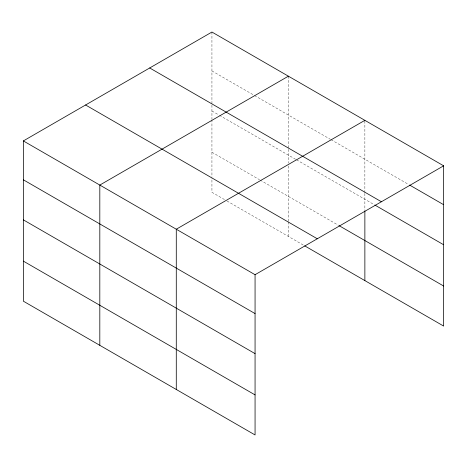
<?xml version="1.0" encoding="UTF-8"?>
<svg xmlns="http://www.w3.org/2000/svg" width="467" height="467" viewBox="0 0 467 467"><rect width="100%" height="100%" fill="white"/><g stroke="black" fill="none" stroke-linecap="round" stroke-linejoin="round"><path stroke-width="0.35" stroke-dasharray="2.33 1.75" d="M364.867 193.449L364.867 210.132M364.867 192.719L364.867 120.34M211.936 70.926L253.925 95.169M254.556 95.531L330.397 139.318M331.021 139.68L408.356 184.325M211.936 110.977L218.83 114.958M219.455 115.32L295.92 159.469M296.551 159.831L374.318 204.733M211.936 152.248L259.57 179.748M260.195 180.11L338.54 225.345M224.469 199.537L211.936 192.299L211.936 177.734M226.974 200.985L303.445 245.134M288.402 76.191L288.402 148.57M288.402 149.3L288.402 163.088M288.402 165.983L288.402 221.154M288.402 221.883L288.402 236.448M211.936 32.042L211.936 104.427M211.936 105.151L211.936 118.945M211.936 119.669L211.936 177.005"/><path stroke-width="0.7" d="M23.35 140.923L255.064 274.701L255.064 434.958L23.35 301.18L23.35 140.923L211.936 32.042L443.65 165.82L443.65 326.077L304.694 245.858M288.402 76.191L99.815 185.066L99.815 345.323M364.867 120.34L176.281 229.215L176.281 389.472M255.064 274.701L443.65 165.82M409.617 185.055L443.65 204.704M149.703 67.972L381.416 201.75M374.948 205.095L443.65 244.761M339.17 225.707L443.65 286.026M85.584 104.993L317.297 238.771M23.35 179.801L255.064 313.585M23.35 219.858L255.064 353.636M23.35 261.123L255.064 394.907M364.867 210.856L364.867 280.597"/></g></svg>
